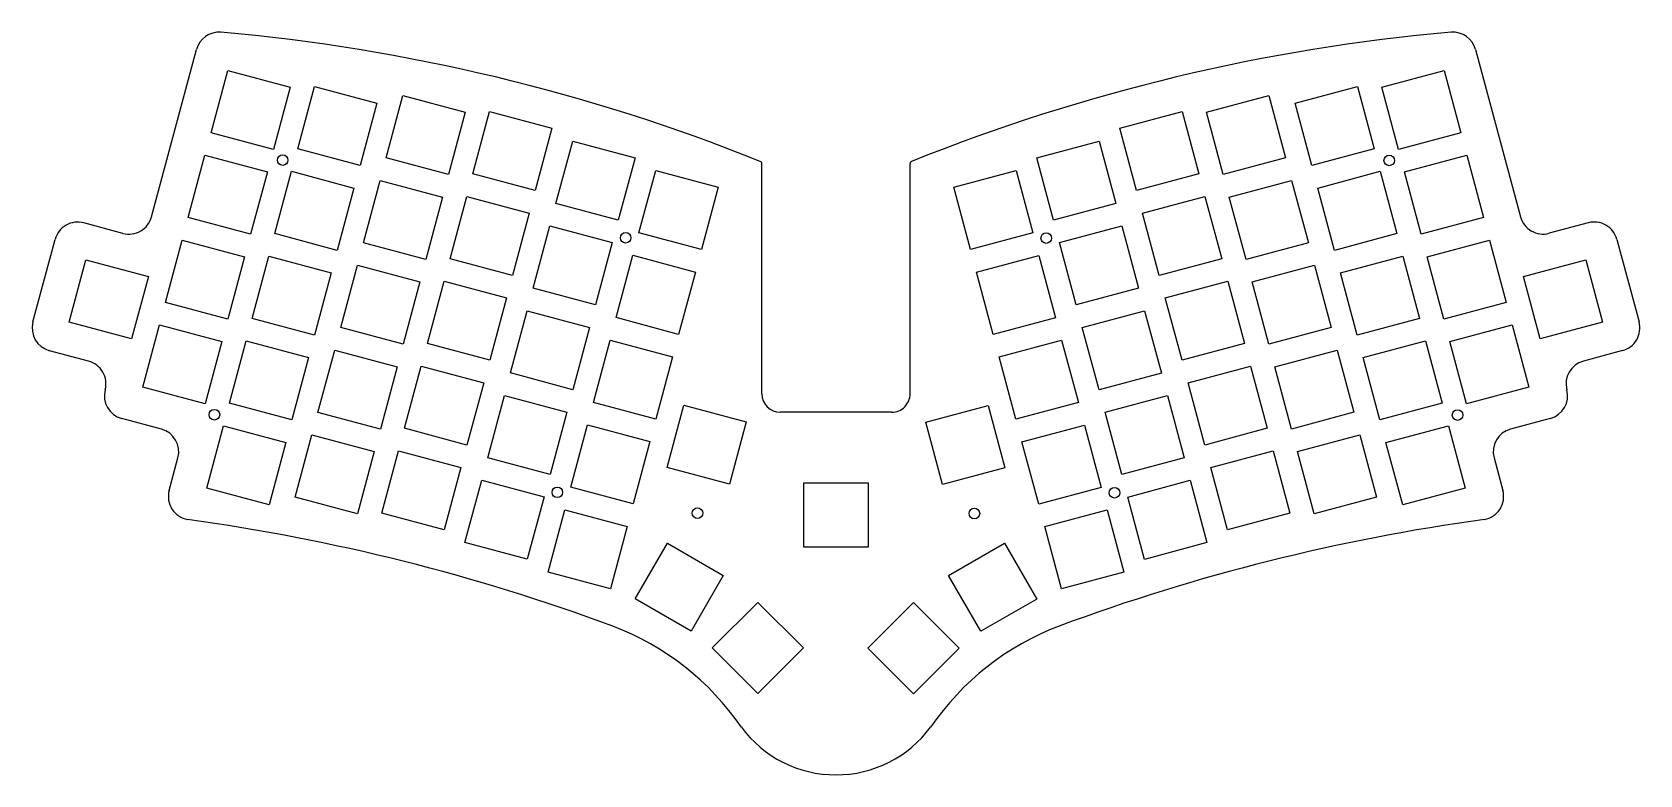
# Model space of a CAD drawing. Extents: x 38 to 387, y -248 to -87.
import ezdxf

# ---------------------------------------------------------------- set-up
doc = ezdxf.new("R2010")
doc.units = 0
doc.layers.add('BLACK', color=7, linetype='CONTINUOUS')

msp = doc.modelspace()

# ---------------------------------------------------------------- linework, layer by layer
at = {"layer": 'BLACK', "linetype": 'CONTINUOUS'}
for p, q in [((64.030647, -127.13124), (73.745667, -90.866063)), ((351.126744, -90.853761), (360.841765, -127.118938)), ((76.922073, -108.897789), (80.545539, -95.374827)), ((80.545539, -95.374827), (94.068501, -98.998294)), ((330.76271, -99.009324), (344.285672, -95.385858)), ((344.285672, -95.385858), (347.909139, -108.908819)), ((94.068501, -98.998294), (90.445034, -112.521255)), ((95.711523, -112.378156), (99.334989, -98.855194)), ((99.334989, -98.855194), (112.857951, -102.478661)), ((114.901286, -114.364515), (118.524752, -100.841553)), ((118.524752, -100.841553), (132.047714, -104.46502)), ((292.786339, -104.462136), (306.309301, -100.83867)), ((306.309301, -100.83867), (309.932768, -114.361631)), ((311.970411, -102.503598), (325.493373, -98.880132)), ((325.493373, -98.880132), (329.11684, -112.403093)), ((334.386177, -112.532286), (330.76271, -99.009324)), ((112.857951, -102.478661), (109.234484, -116.001622)), ((132.047714, -104.46502), (128.424247, -117.987981)), ((133.696624, -117.822943), (137.32009, -104.299981)), ((137.32009, -104.299981), (150.843052, -107.923448)), ((273.98816, -107.934477), (287.511122, -104.311011)), ((287.511122, -104.311011), (291.134589, -117.833972)), ((296.409806, -117.985098), (292.786339, -104.462136)), ((315.593878, -116.02656), (311.970411, -102.503598)), ((150.843052, -107.923448), (147.219585, -121.446409)), ((277.611627, -121.457439), (273.98816, -107.934477)), ((90.445034, -112.521255), (76.922073, -108.897789)), ((151.712485, -124.214897), (155.335951, -110.691935)), ((155.335951, -110.691935), (168.858913, -114.315402)), ((255.984562, -114.323137), (269.507524, -110.699671)), ((269.507524, -110.699671), (273.130991, -124.222632)), ((347.909139, -108.908819), (334.386177, -112.532286)), ((71.982151, -127.309304), (75.605617, -113.786342)), ((75.605617, -113.786342), (89.128579, -117.409809)), ((109.234484, -116.001622), (95.711523, -112.378156)), ((128.424247, -117.987981), (114.901286, -114.364515)), ((168.858913, -114.315402), (165.235446, -127.838363)), ((259.608029, -127.846099), (255.984562, -114.323137)), ((309.932768, -114.361631), (296.409806, -117.985098)), ((329.11684, -112.403093), (315.593878, -116.02656)), ((335.693213, -117.410208), (349.216175, -113.786742)), ((349.216175, -113.786742), (352.839642, -127.309703)), ((89.128579, -117.409809), (85.505112, -130.93277)), ((90.771602, -130.789663), (94.395068, -117.266701)), ((94.395068, -117.266701), (107.91803, -120.890168)), ((147.219585, -121.446409), (133.696624, -117.822943)), ((169.718934, -130.617465), (173.3424, -117.094503)), ((173.3424, -117.094503), (186.865362, -120.71797)), ((196.363552, -165.540917), (196.363552, -115.590917)), ((228.503552, -165.530917), (228.503552, -115.580917)), ((237.978113, -120.725717), (251.501075, -117.102251)), ((251.501075, -117.102251), (255.124542, -130.625212)), ((291.134589, -117.833972), (277.611627, -121.457439)), ((316.903755, -120.890573), (330.426717, -117.267107)), ((330.426717, -117.267107), (334.050184, -130.790068)), ((339.31668, -130.93317), (335.693213, -117.410208)), ((107.91803, -120.890168), (104.294563, -134.413129)), ((109.970792, -132.765396), (113.594258, -119.242434)), ((113.594258, -119.242434), (127.11722, -122.865901)), ((186.865362, -120.71797), (183.241895, -134.240931)), ((241.60158, -134.248679), (237.978113, -120.725717)), ((297.716844, -122.863029), (311.239806, -119.239563)), ((311.239806, -119.239563), (314.863273, -132.762524)), ((320.527222, -134.413535), (316.903755, -120.890573)), ((127.11722, -122.865901), (123.493753, -136.388862)), ((128.766121, -136.223833), (132.389587, -122.700871)), ((132.389587, -122.700871), (145.912549, -126.324338)), ((165.235446, -127.838363), (151.712485, -124.214897)), ((273.130991, -124.222632), (259.608029, -127.846099)), ((278.91867, -126.335366), (292.441632, -122.7119)), ((292.441632, -122.7119), (296.065099, -136.234861)), ((301.340311, -136.385991), (297.716844, -122.863029)), ((57.808939, -130.723334), (49.329603, -128.453498)), ((85.505112, -130.93277), (71.982151, -127.309304)), ((145.912549, -126.324338), (142.289082, -139.847299)), ((282.542137, -139.858328), (278.91867, -126.335366)), ((352.839642, -127.309703), (339.31668, -130.93317)), ((375.542807, -128.441193), (367.063474, -130.711034)), ((38.304942, -149.962782), (43.107903, -132.045597)), ((67.051652, -145.710192), (70.675118, -132.18723)), ((70.675118, -132.18723), (84.19808, -135.810697)), ((104.294563, -134.413129), (90.771602, -130.789663)), ((146.781981, -142.615781), (150.405447, -129.092819)), ((150.405447, -129.092819), (163.928409, -132.716286)), ((183.241895, -134.240931), (169.718934, -130.617465)), ((255.124542, -130.625212), (241.60158, -134.248679)), ((260.912214, -132.737939), (274.435176, -129.114473)), ((274.435176, -129.114473), (278.058643, -142.637434)), ((334.050184, -130.790068), (320.527222, -134.413535)), ((340.623713, -135.8111), (354.146675, -132.187634)), ((354.146675, -132.187634), (357.770142, -145.710595)), ((381.764511, -132.033298), (386.56747, -149.950479)), ((84.19808, -135.810697), (80.574613, -149.333658)), ((85.841095, -149.190547), (89.464561, -135.667585)), ((89.464561, -135.667585), (102.987523, -139.291052)), ((123.493753, -136.388862), (109.970792, -132.765396)), ((163.928409, -132.716286), (160.304942, -146.239247)), ((164.78843, -149.018355), (168.411896, -135.495393)), ((168.411896, -135.495393), (181.934858, -139.11886)), ((242.908614, -139.126595), (256.431576, -135.503129)), ((256.431576, -135.503129), (260.055043, -149.02609)), ((264.535681, -146.260901), (260.912214, -132.737939)), ((314.863273, -132.762524), (301.340311, -136.385991)), ((321.831413, -139.305366), (335.354375, -135.6819)), ((335.354375, -135.6819), (338.977842, -149.204861)), ((344.24718, -149.334062), (340.623713, -135.8111)), ((46.181447, -149.995297), (49.804913, -136.472335)), ((49.804913, -136.472335), (63.327875, -140.095802)), ((102.987523, -139.291052), (99.364056, -152.814013)), ((105.049705, -151.155665), (108.673171, -137.632703)), ((108.673171, -137.632703), (122.196133, -141.25617)), ((142.289082, -139.847299), (128.766121, -136.223833)), ((181.934858, -139.11886), (178.311391, -152.641821)), ((246.532081, -152.649557), (242.908614, -139.126595)), ((296.065099, -136.234861), (282.542137, -139.858328)), ((302.644495, -141.277818), (316.167457, -137.654352)), ((316.167457, -137.654352), (319.790924, -151.177313)), ((325.45488, -152.828328), (321.831413, -139.305366)), ((361.488141, -140.088743), (375.011103, -136.465277)), ((375.011103, -136.465277), (378.63457, -149.988238)), ((63.327875, -140.095802), (59.704408, -153.618763)), ((122.196133, -141.25617), (118.572666, -154.779131)), ((123.826199, -154.635343), (127.449665, -141.112381)), ((127.449665, -141.112381), (140.972627, -144.735848)), ((160.304942, -146.239247), (146.781981, -142.615781)), ((278.058643, -142.637434), (264.535681, -146.260901)), ((283.846321, -144.750163), (297.369283, -141.126697)), ((297.369283, -141.126697), (300.99275, -154.649658)), ((306.267962, -154.80078), (302.644495, -141.277818)), ((365.111608, -153.611705), (361.488141, -140.088743)), ((80.574613, -149.333658), (67.051652, -145.710192)), ((140.972627, -144.735848), (137.34916, -158.258809)), ((287.469788, -158.273125), (283.846321, -144.750163)), ((357.770142, -145.710595), (344.24718, -149.334062)), ((99.364056, -152.814013), (85.841095, -149.190547)), ((141.84206, -161.027294), (145.465526, -147.504332)), ((145.465526, -147.504332), (158.988488, -151.127799)), ((178.311391, -152.641821), (164.78843, -149.018355)), ((260.055043, -149.02609), (246.532081, -152.649557)), ((265.842726, -151.138827), (279.365688, -147.515361)), ((279.365688, -147.515361), (282.989155, -161.038322)), ((338.977842, -149.204861), (325.45488, -152.828328)), ((59.704408, -153.618763), (46.181447, -149.995297)), ((62.130567, -164.10045), (65.754033, -150.577488)), ((65.754033, -150.577488), (79.276995, -154.200955)), ((118.572666, -154.779131), (105.049705, -151.155665)), ((158.988488, -151.127799), (155.365021, -164.65076)), ((269.466193, -164.661789), (265.842726, -151.138827)), ((319.790924, -151.177313), (306.267962, -154.80078)), ((345.554219, -154.211989), (359.077181, -150.588523)), ((359.077181, -150.588523), (362.700648, -164.111484)), ((378.63457, -149.988238), (365.111608, -153.611705)), ((50.375279, -158.458413), (41.897037, -156.18449)), ((79.276995, -154.200955), (75.653528, -167.723916)), ((80.910591, -167.591441), (84.534057, -154.068479)), ((84.534057, -154.068479), (98.057019, -157.691946)), ((100.109776, -169.567174), (103.733242, -156.044212)), ((103.733242, -156.044212), (117.256204, -159.667679)), ((137.34916, -158.258809), (123.826199, -154.635343)), ((159.857927, -167.41924), (163.481393, -153.896278)), ((163.481393, -153.896278), (177.004355, -157.519745)), ((247.839115, -157.527487), (261.362077, -153.904021)), ((261.362077, -153.904021), (264.985544, -167.426982)), ((300.99275, -154.649658), (287.469788, -158.273125)), ((307.577842, -159.664799), (321.100804, -156.041333)), ((321.100804, -156.041333), (324.724271, -169.564294)), ((326.764766, -157.692342), (340.287728, -154.068876)), ((340.287728, -154.068876), (343.911195, -167.591837)), ((349.177686, -167.734951), (345.554219, -154.211989)), ((382.975375, -156.17219), (374.497129, -158.446109)), ((98.057019, -157.691946), (94.433552, -171.214907)), ((117.256204, -159.667679), (113.632737, -173.19064)), ((118.895689, -173.036229), (122.519155, -159.513267)), ((122.519155, -159.513267), (136.042117, -163.136734)), ((177.004355, -157.519745), (173.380888, -171.042706)), ((251.462582, -171.050449), (247.839115, -157.527487)), ((288.779668, -163.137134), (302.30263, -159.513668)), ((302.30263, -159.513668), (305.926097, -173.036629)), ((311.201309, -173.187761), (307.577842, -159.664799)), ((330.388233, -171.215304), (326.764766, -157.692342)), ((136.042117, -163.136734), (132.41865, -176.659695)), ((155.365021, -164.65076), (141.84206, -161.027294)), ((282.989155, -161.038322), (269.466193, -164.661789)), ((292.403135, -176.660096), (288.779668, -163.137134)), ((75.653528, -167.723916), (62.130567, -164.10045)), ((136.920971, -179.417547), (140.544437, -165.894585)), ((140.544437, -165.894585), (154.067399, -169.518052)), ((270.776073, -169.5258), (284.299035, -165.902334)), ((284.299035, -165.902334), (287.922502, -179.425295)), ((362.700648, -164.111484), (349.177686, -167.734951)), ((94.433552, -171.214907), (80.910591, -167.591441)), ((113.632737, -173.19064), (100.109776, -169.567174)), ((154.067399, -169.518052), (150.443932, -183.041013)), ((173.380888, -171.042706), (159.857927, -167.41924)), ((175.802079, -181.554722), (179.425545, -168.03176)), ((179.425545, -168.03176), (192.948507, -171.655227)), ((224.503552, -169.530917), (200.363552, -169.540917)), ((231.899099, -171.674817), (245.422061, -168.051351)), ((245.422061, -168.051351), (249.045528, -181.574312)), ((264.985544, -167.426982), (251.462582, -171.050449)), ((274.39954, -183.048762), (270.776073, -169.5258)), ((324.724271, -169.564294), (311.201309, -173.187761)), ((343.911195, -167.591837), (330.388233, -171.215304)), ((66.14656, -173.202726), (57.559482, -170.901821)), ((75.98009, -185.992321), (79.603556, -172.469359)), ((79.603556, -172.469359), (93.126518, -176.092826)), ((132.41865, -176.659695), (118.895689, -173.036229)), ((154.927431, -185.820125), (158.550897, -172.297163)), ((158.550897, -172.297163), (172.073859, -175.92063)), ((192.948507, -171.655227), (189.32504, -185.178188)), ((235.522566, -185.197779), (231.899099, -171.674817)), ((252.76678, -175.942288), (266.289742, -172.318822)), ((266.289742, -172.318822), (269.913209, -185.841783)), ((305.926097, -173.036629), (292.403135, -176.660096)), ((331.695274, -176.093231), (345.218236, -172.469765)), ((345.218236, -172.469765), (348.841703, -185.992726)), ((367.312928, -170.889519), (358.72585, -173.190425)), ((93.126518, -176.092826), (89.503051, -189.615787)), ((95.17928, -187.968062), (98.802746, -174.4451)), ((98.802746, -174.4451), (112.325708, -178.068567)), ((172.073859, -175.92063), (168.450392, -189.443591)), ((256.390247, -189.46525), (252.76678, -175.942288)), ((312.505498, -178.079587), (326.02846, -174.456121)), ((326.02846, -174.456121), (329.651927, -187.979082)), ((335.318741, -189.616193), (331.695274, -176.093231)), ((67.832207, -186.539437), (69.738671, -179.424426)), ((112.325708, -178.068567), (108.702241, -191.591528)), ((113.96519, -191.437109), (117.588656, -177.914147)), ((117.588656, -177.914147), (131.111618, -181.537614)), ((150.443932, -183.041013), (136.920971, -179.417547)), ((287.922502, -179.425295), (274.39954, -183.048762)), ((293.707328, -181.551934), (307.23029, -177.928468)), ((307.23029, -177.928468), (310.853757, -191.451429)), ((316.128965, -191.602549), (312.505498, -178.079587)), ((355.133738, -179.412122), (357.040207, -186.527135)), ((131.111618, -181.537614), (127.488151, -195.060575)), ((131.981056, -197.829066), (135.604522, -184.306104)), ((135.604522, -184.306104), (149.127484, -187.929571)), ((189.32504, -185.178188), (175.802079, -181.554722)), ((249.045528, -181.574312), (235.522566, -185.197779)), ((275.703725, -187.940599), (289.226687, -184.317133)), ((289.226687, -184.317133), (292.850154, -197.840094)), ((297.330795, -195.074896), (293.707328, -181.551934)), ((89.503051, -189.615787), (75.98009, -185.992321)), ((108.702241, -191.591528), (95.17928, -187.968062)), ((149.127484, -187.929571), (145.504017, -201.452532)), ((168.450392, -189.443591), (154.927431, -185.820125)), ((205.443553, -184.853845), (219.443553, -184.853845)), ((205.443553, -198.853845), (205.443553, -184.853845)), ((219.443553, -184.853845), (219.443553, -198.853845)), ((269.913209, -185.841783), (256.390247, -189.46525)), ((279.327192, -201.463561), (275.703725, -187.940599)), ((329.651927, -187.979082), (316.128965, -191.602549)), ((348.841703, -185.992726), (335.318741, -189.616193)), ((127.488151, -195.060575), (113.96519, -191.437109)), ((149.996922, -204.221013), (153.620388, -190.698051)), ((153.620388, -190.698051), (167.14335, -194.321518)), ((257.700126, -194.329259), (271.223088, -190.705793)), ((271.223088, -190.705793), (274.846555, -204.228754)), ((310.853757, -191.451429), (297.330795, -195.074896)), ((167.14335, -194.321518), (163.519883, -207.844479)), ((261.323593, -207.852221), (257.700126, -194.329259)), ((145.504017, -201.452532), (131.981056, -197.829066)), ((168.874511, -210.063113), (175.874511, -197.938757)), ((175.874511, -197.938757), (187.998866, -204.938757)), ((236.829092, -204.950304), (248.953447, -197.950304)), ((248.953447, -197.950304), (255.953447, -210.07466)), ((292.850154, -197.840094), (279.327192, -201.463561)), ((219.443553, -198.853845), (205.443553, -198.853845)), ((163.519883, -207.844479), (149.996922, -204.221013)), ((187.998866, -204.938757), (180.998866, -217.063113)), ((243.829092, -217.07466), (236.829092, -204.950304)), ((274.846555, -204.228754), (261.323593, -207.852221)), ((180.998866, -217.063113), (168.874511, -210.063113)), ((185.596174, -220.693921), (195.495669, -210.794426)), ((195.495669, -210.794426), (205.395164, -220.693921)), ((219.372334, -220.7192), (229.271829, -210.819705)), ((229.271829, -210.819705), (239.171324, -220.7192)), ((255.953447, -210.07466), (243.829092, -217.07466)), ((195.495669, -230.593416), (185.596174, -220.693921)), ((205.395164, -220.693921), (195.495669, -230.593416)), ((229.271829, -230.618695), (219.372334, -220.7192)), ((239.171324, -220.7192), (229.271829, -230.618695))]:
    msp.add_line(p, q, dxfattribs=at)
at = {"layer": 'BLACK'}
for centre in [(92.453552, -114.830917), (332.403552, -114.900917), (166.823552, -131.682669), (258.023552, -131.750917), (77.643552, -170.080917), (347.213552, -170.150917), (152.013552, -186.930917), (272.833552, -187.010917), (182.413552, -191.450917), (242.443552, -191.520917)]:
    msp.add_circle(centre, 1.15006, dxfattribs=at)
for centre, radius, start, end in [((78.68586, -92.18985), 5.114481, 85.67080009, 164.99928284), ((42.95585, -495.73806), 410.242772, 68.09214827, 84.95012071), ((381.9112, -495.728), 410.242695, 95.04987252, 111.90784786), ((346.1864, -92.1777), 5.114614, 15.00192405, 94.32740867), ((195.8288, -115.6197), 0.535456, 3.08096948, 68.67162351), ((229.0383, -115.6097), 0.535522, 111.32797779, 176.91900752), ((48.01478, -133.36036), 5.079965, 74.99963733, 165.00033478), ((59.1238, -125.8165), 5.07993, -105.0008584, -14.99950222), ((365.7485, -125.8044), 5.079785, -165.00237161, -74.9973266), ((376.8578, -133.3478), 5.079764, 14.99730622, 105.00295924), ((43.212, -151.2775), 5.080126, -194.99864664, -105.0015142), ((381.6609, -151.2655), 5.079735, -75.00292665, 15.00337232), ((49.0606, -163.3652), 5.079856, -15.00170162, 75.00098721), ((375.812, -163.353), 5.080071, -254.99919905, -164.9999773), ((58.8744, -165.9948), 5.080144, -194.99830078, -105.00093347), ((200.3636, -165.5409), 4.000017, -179.9997565, -90.00068755), ((224.5036, -165.5309), 3.999952, -90.00068755, -0.00024351), ((365.998, -165.9825), 5.08009, -74.99895175, 14.99830641), ((64.8317, -178.1097), 5.080084, -14.99898774, 74.99956119), ((360.0407, -178.0973), 5.080062, -254.99938113, -164.99994014), ((72.7088, -187.8458), 5.048526, -194.99653421, -99.81939483), ((352.164, -187.8338), 5.048244, -80.18439338, 15.00097868), ((12.07688, -626.32092), 437.601753, 69.67994938, 82.14957271), ((412.7952, -626.3072), 437.600307, 97.85040998, 110.32007483), ((142.7867, -271.6671), 59.630995, 34.52991507, 69.11974069), ((282.0942, -271.6772), 59.654959, 110.8802113, 145.4624926), ((212.42914, -222.74824), 25.484908, -143.61504823, -36.35704573)]:
    msp.add_arc(centre, radius, start, end, dxfattribs=at)

doc.saveas('drawing.dxf')
